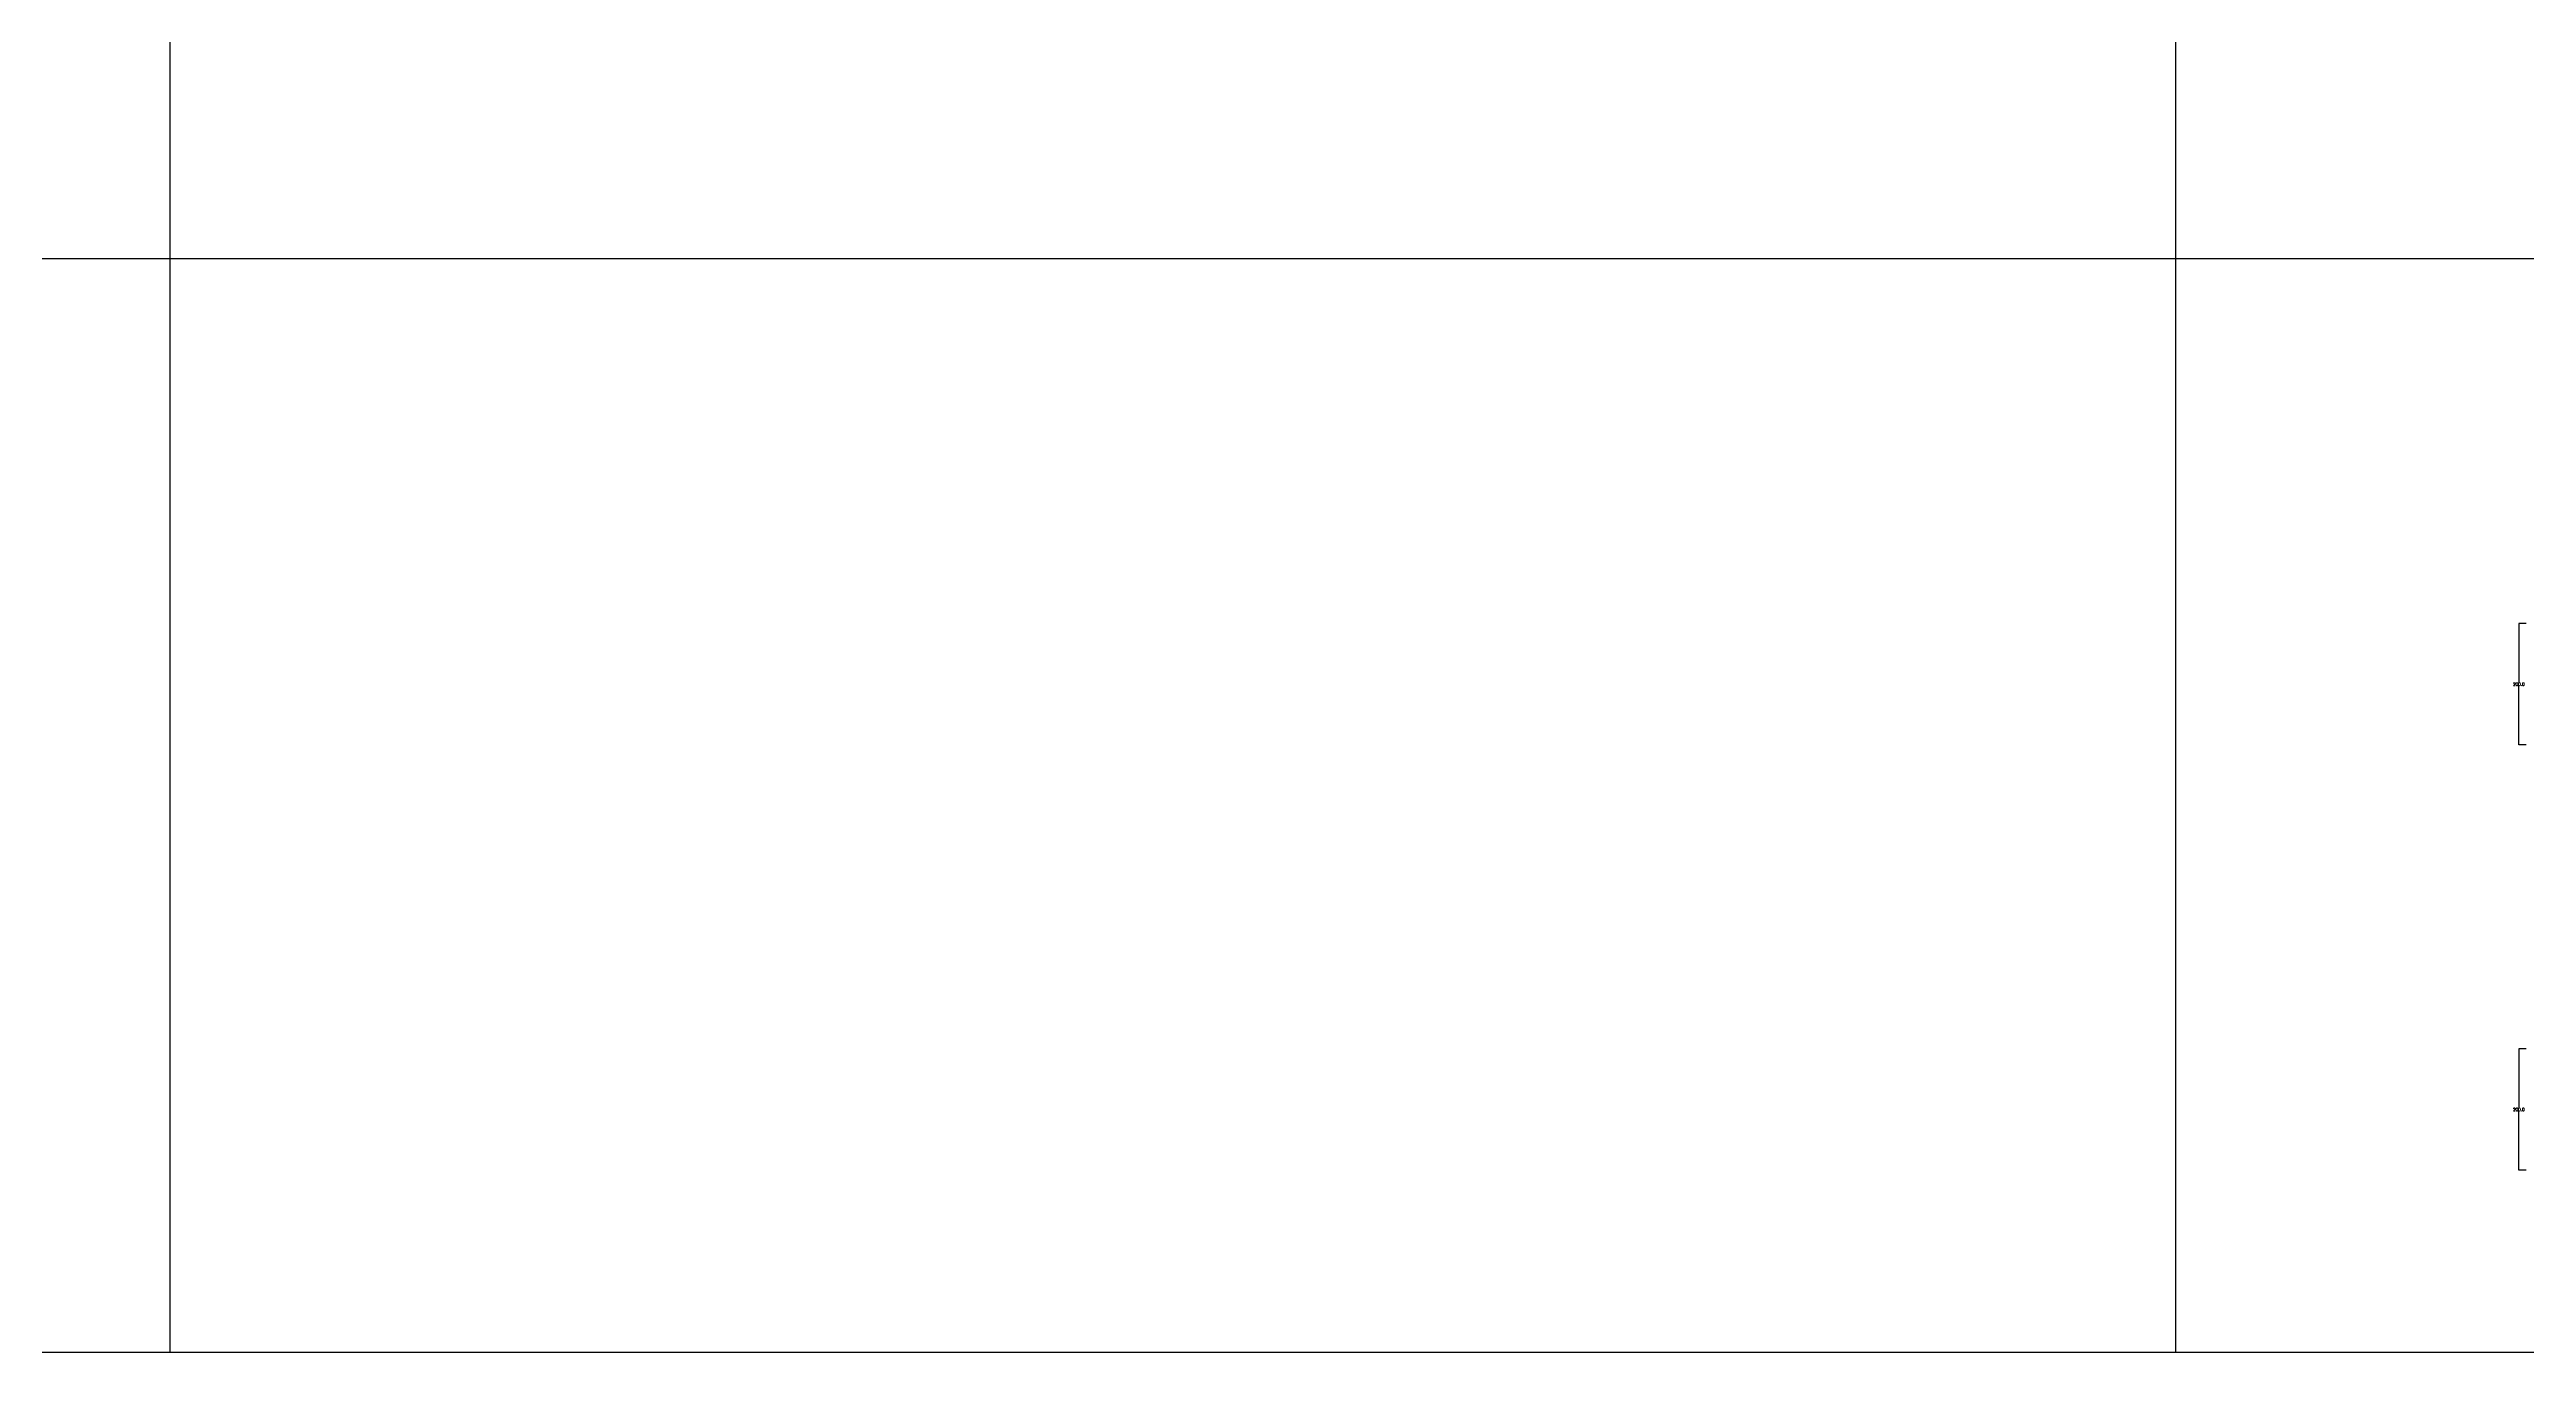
# Model space of a CAD drawing. Header units: millimetres. Extents: x -25 to 19775, y 172 to 9172.
# Drawn here: x 9677 to 13753, y 172 to 2317 of the extents above; entities that cross this region are included whole.
import ezdxf

# ---------------------------------------------------------------- set-up
doc = ezdxf.new("R2010")
doc.units = ezdxf.units.MM
doc.layers.add('TEXT', color=7, linetype='Continuous')
doc.layers.add('치수', color=7, linetype='Continuous')
doc.styles.get("Standard").update_dxf_attribs({"font": 'txt.shx', "bigfont": 'whgtxt.shx'})
doc.dimstyles.get("Standard").update_dxf_attribs({"dimtxt": 7, "dimasz": 0.18, "dimexe": 0.18, "dimexo": 0.0625, "dimgap": 0.09, "dimtad": 0, "dimtih": 1, "dimtoh": 1, "dimdec": 1, "dimzin": 0, "dimdsep": 46, "dimtxsty": 'Standard', "dimcen": 0.09, "dimadec": 0, "dimazin": 0, "dimtfac": 1, "dimtdec": 1, "dimtofl": 0, "dimtmove": 0, "dimatfit": 3, "dimfxl": 0, "dimtolj": 1, "dimtzin": 0, "dimarcsym": 0})

# ---------------------------------------------------------------- blocks, each defined once
blk = doc.blocks.new('*D142')
at = {"layer": 'Defpoints', "color": 0}
for p in [(13752.3, 1371.8), (13740.2, 1171.8), (13752.3, 1171.8)]:
    blk.add_point(p, dxfattribs=at)
at = {"layer": '치수', "color": 0, "lineweight": -2}
for p, q in [((13752.3, 1371.8), (13740.1, 1371.8)), ((13740.2, 1371.6), (13740.2, 1274.4)), ((13740.2, 1172), (13740.2, 1269.2)), ((13752.3, 1171.8), (13740.1, 1171.8))]:
    blk.add_line(p, q, dxfattribs=at)
at = {"layer": '치수', "color": 0}
for points in [[(13740.2, 1371.6), (13740.3, 1371.6), (13740.2, 1371.8)], [(13740.2, 1172), (13740.3, 1172), (13740.2, 1171.8)]]:
    blk.add_solid(points, dxfattribs=at)
at = {"layer": '치수', "color": 0, "insert": (13740.2, 1271.8), "char_height": 5, "attachment_point": 5}
blk.add_mtext('\\A1;200.0', dxfattribs=at)
blk = doc.blocks.new('*D156')
at = {"layer": 'Defpoints', "color": 0}
for p in [(13752.3, 671.8), (13740.2, 471.8), (13752.3, 471.8)]:
    blk.add_point(p, dxfattribs=at)
at = {"layer": '치수', "color": 0, "lineweight": -2}
for p, q in [((13752.3, 671.8), (13740.1, 671.8)), ((13740.2, 671.6), (13740.2, 574.4)), ((13740.2, 472), (13740.2, 569.2)), ((13752.3, 471.8), (13740.1, 471.8))]:
    blk.add_line(p, q, dxfattribs=at)
at = {"layer": '치수', "color": 0}
for points in [[(13740.2, 671.6), (13740.3, 671.6), (13740.2, 671.8)], [(13740.2, 472), (13740.3, 472), (13740.2, 471.8)]]:
    blk.add_solid(points, dxfattribs=at)
at = {"layer": '치수', "color": 0, "insert": (13740.2, 571.8), "char_height": 5, "attachment_point": 5}
blk.add_mtext('\\A1;200.0', dxfattribs=at)

msp = doc.modelspace()

# ---------------------------------------------------------------- linework, layer by layer
at = {"layer": 'TEXT', "color": 6}
for p, q in [((9875.462, 9171.825), (9875.462, 171.825)), ((13175.462, 9171.825), (13175.462, 171.825)), ((19775.462, 1971.825), (-24.538, 1971.825)), ((19775.462, 171.825), (-24.538, 171.825))]:
    msp.add_line(p, q, dxfattribs=at)

# ---------------------------------------------------------------- dimensions: what is measured, and where the dimension line sits
at = {"layer": '치수', "color": 4}
for base, p1, p2, picture, middle in [((13740.244, 1171.825), (13752.313, 1371.825), (13752.313, 1171.825), '*D142', (13740.244, 1271.825)), ((13740.244, 471.825), (13752.313, 671.825), (13752.313, 471.825), '*D156', (13740.244, 571.825))]:
    dim = msp.add_linear_dim(base=base, p1=p1, p2=p2, angle=90, dimstyle='Standard', override={"dimtxt": 5}, dxfattribs=at)
    dim.commit()
    dim.dimension.update_dxf_attribs({"geometry": picture, "text_midpoint": middle})

doc.saveas('drawing.dxf')
